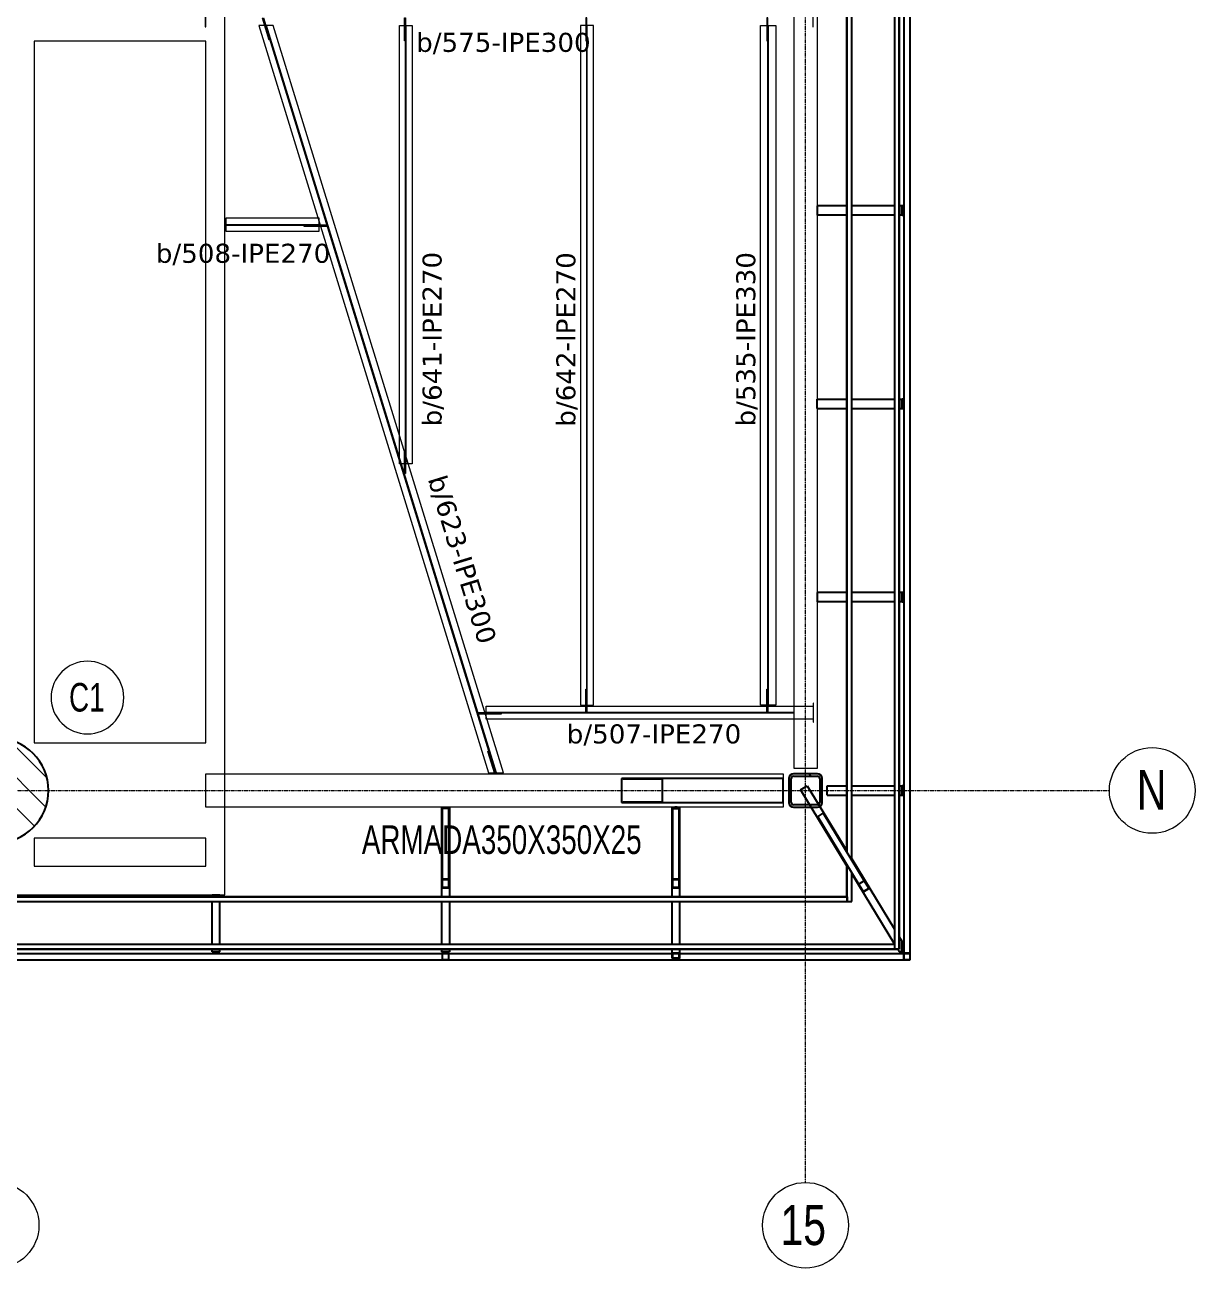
# Model space of a CAD drawing. Header units: millimetres. Extents: x 654 to 77164, y -21218 to 30031.
# Drawn here: x 64874 to 77164, y -5017 to 8042 of the extents above; entities that cross this region are included whole.
import ezdxf

# ---------------------------------------------------------------- set-up
doc = ezdxf.new("R2010")
doc.units = ezdxf.units.MM
doc.linetypes.add('Grid Line', pattern=[3.33375, 1.905, -0.47625, 0.47625, -0.47625])
for name, color, linetype, lineweight in [('0-1', 7, 'Continuous', 5), ('A_ALMA', 255, 'Continuous', 5), ('E_B_PLACA-1', 10, 'Continuous', 25), ('E_B_PLACA-2', 254, 'Continuous', 25), ('E_COLUMNAS', 1, 'Continuous', 18), ('E_COLUMNAS-1', 254, 'Continuous', 25), ('E_COLUMNAS-2', 1, 'Continuous', 9), ('E_COLUMNAS-3', 1, 'Continuous', 35), ('E_COLUMNAS-4', 1, 'Continuous', 25), ('E_EJES', 8, 'Continuous', 9), ('E_EJES-1', 8, 'Grid Line', 9), ('E_TEXTO', 3, 'Continuous', 9), ('E_VIGAS', 5, 'Continuous', 9), ('E_VIGAS-1', 5, 'Continuous', 25), ('E_VIGAS-2', 10, 'Continuous', 25), ('E_VIGAS-3', 5, 'Continuous', 25), ('P-PLATINA', 6, 'Continuous', 15), ('S-COLS-HDLN-1', 52, 'Continuous', 9), ('VIGAS_HCB', 253, 'Continuous', 15)]:
    doc.layers.add(name, color=color, linetype=linetype, lineweight=lineweight)
doc.styles.add('Arial Narrow', font='', dxfattribs={"width": 0.85, "height": 0.3})
doc.styles.add('Swis721 LtCn BT', font='swisscl.ttf', dxfattribs={"height": 0.42})
doc.styles.add('VERDANA', font='verdana.ttf')
doc.styles.get('Arial Narrow').set_extended_font_data('Arial Narrow')

# ---------------------------------------------------------------- blocks, each defined once
blk = doc.blocks.new('EST_SFM_VIGA-METALICA-SECCION-C - EST_SFM_VIGA-METALICA-UPN100-1529792-_58_00m_N_E_-NIVEL-15 DOC')
at = {"layer": 'E_VIGAS-2'}
for p, q in [((13.831, 0.032), (-13.129, 0.032)), ((14.268, 0.032), (13.965, 0.032)), ((14.269, 0.032), (14.269, -0.018)), ((-13.047, -0.018), (13.749, -0.018)), ((13.882, -0.018), (14.269, -0.018))]:
    blk.add_line(p, q, dxfattribs=at)
blk = doc.blocks.new('EST_SFM_VIGA-METALICA-SECCION-C - EST_SFM_VIGA-METALICA-UPN100-1530878-_58_00m_N_E_-NIVEL-15 DOC')
at = {"layer": 'E_VIGAS-2'}
for p, q in [((14.54, 0.018), (-14.294, 0.018)), ((14.54, 0.018), (14.54, -0.032)), ((-14.294, -0.032), (14.54, -0.032))]:
    blk.add_line(p, q, dxfattribs=at)
blk = doc.blocks.new('EST_SFM_VIGA-METALICA-SECCION-C - EST_SFM_VIGA-METALICA-UPN160-1529890-_58_00m_N_E_-NIVEL-15 DOC')
at = {"layer": 'E_VIGAS-1'}
for p, q in [((14.442, 0.018), (-14.49, 0.018)), ((14.506, 0.018), (14.5, 0.018)), ((14.506, 0.018), (14.506, 0.013)), ((-14.485, -0.047), (14.437, -0.047)), ((14.438, -0.047), (14.504, -0.047))]:
    blk.add_line(p, q, dxfattribs=at)
blk = doc.blocks.new('EST_SFM_VIGA-METALICA-SECCION-C - EST_SFM_VIGA-METALICA-UPN100-1527742-_58_00m_N_E_-NIVEL-15 DOC')
at = {"layer": 'E_VIGAS-2'}
for p, q in [((34.044, 0.018), (-34.827, 0.018)), ((34.044, 0.018), (34.044, -0.032)), ((-34.827, -0.032), (34.044, -0.032))]:
    blk.add_line(p, q, dxfattribs=at)
blk = doc.blocks.new('EST_SFM_VIGA-METALICA-SECCION-C - EST_SFM_VIGA-METALICA-UPN100-1527772-_58_00m_N_E_-NIVEL-15 DOC')
at = {"layer": 'E_VIGAS-2'}
for p, q in [((34.942, 0.032), (-34.929, 0.032)), ((34.942, 0.032), (34.942, -0.018)), ((-34.929, -0.018), (34.942, -0.018))]:
    blk.add_line(p, q, dxfattribs=at)
blk = doc.blocks.new('EST_SFM_VIGA-METALICA-SECCION-C - EST_SFM_VIGA-METALICA-UPN160-1579051-_58_00m_N_E_-NIVEL-15 DOC')
at = {"layer": 'E_VIGAS-1'}
for p, q in [((30.107, 0.047), (-30.264, 0.047)), ((30.175, 0.047), (30.109, 0.047)), ((32.521, 0.047), (30.176, 0.047)), ((34.951, 0.047), (32.603, 0.047)), ((34.955, 0.047), (34.952, 0.047)), ((34.955, 0.047), (34.955, -0.016)), ((-30.269, -0.018), (30.113, -0.018)), ((30.171, -0.018), (32.533, -0.018)), ((32.591, -0.018), (34.955, -0.018))]:
    blk.add_line(p, q, dxfattribs=at)
blk = doc.blocks.new('EST_SCM_COLUMNA-METALICA-SECCION-CUADRADA - EST_SCM_COLUMNA-TUBULAR-CUADRADA_PTEØ_70x70 e_3mm-1588092-_58_00m_N_E_-NIVEL-15 DOC')
at = {"layer": 'E_COLUMNAS-1'}
for p, q in [((-0.035, 0.029), (-0.035, -0.029)), ((-0.032, -0.029), (-0.032, 0.029)), ((0.029, 0.035), (-0.029, 0.035)), ((-0.029, 0.032), (0.029, 0.032)), ((0.032, 0.029), (0.032, -0.029)), ((0.035, -0.029), (0.035, 0.029)), ((0.029, -0.032), (-0.029, -0.032)), ((-0.029, -0.035), (0.029, -0.035))]:
    blk.add_line(p, q, dxfattribs=at)
for centre, radius, start, end in [((-0.029, 0.029), 0.006, 90, 180), ((-0.029, 0.029), 0.003, 90, 180), ((0.029, 0.029), 0.006, 360, 90), ((0.029, 0.029), 0.003, 0, 90), ((-0.029, -0.029), 0.006, 180, 270), ((-0.029, -0.029), 0.003, 180, 270), ((0.029, -0.029), 0.006, 270, 360), ((0.029, -0.029), 0.003, 270, 360), ((0.029, -0.029), 0.006, 280, 350), ((0.029, -0.029), 0.003, 300, 330)]:
    blk.add_arc(centre, radius, start, end, dxfattribs=at)
blk = doc.blocks.new('EST_SCM_COLUMNA-METALICA-SECCION-CUADRADA - EST_SCM_COLUMNA-TUBULAR-CUADRADA_PTEØ_70x70 e_3mm-V5-_58_00m_N_E_-NIVEL-15 DOC')
at = {"layer": 'E_COLUMNAS-1'}
for p, q in [((-0.035, 0.029), (-0.035, -0.029)), ((-0.032, -0.029), (-0.032, 0.029)), ((0.029, 0.035), (-0.029, 0.035)), ((-0.029, 0.032), (0.029, 0.032)), ((0.032, 0.029), (0.032, -0.029)), ((0.035, -0.029), (0.035, 0.029)), ((0.029, -0.032), (-0.029, -0.032)), ((-0.029, -0.035), (0.029, -0.035))]:
    blk.add_line(p, q, dxfattribs=at)
for centre, radius, start, end in [((-0.029, 0.029), 0.006, 90, 180), ((-0.029, 0.029), 0.003, 90, 180), ((0.029, 0.029), 0.006, 360, 90), ((0.029, 0.029), 0.003, 0, 90), ((-0.029, -0.029), 0.006, 180, 270), ((-0.029, -0.029), 0.006, 190, 270), ((-0.029, -0.029), 0.003, 180, 270), ((-0.029, -0.029), 0.003, 210, 270), ((0.029, -0.029), 0.006, 270, 360), ((0.029, -0.029), 0.003, 270, 360), ((0.029, -0.029), 0.006, 270, 350), ((0.029, -0.029), 0.003, 270, 330)]:
    blk.add_arc(centre, radius, start, end, dxfattribs=at)
blk = doc.blocks.new('EST_SCM_COLUMNA-METALICA-SECCION-CUADRADA - EST_SCM_COLUMNA-TUBULAR-CUADRADA_PTEØ_70x70 e_3mm-V10-_58_00m_N_E_-NIVEL-15 DOC')
at = {"layer": 'E_COLUMNAS-2'}
h = blk.add_hatch(dxfattribs=at)
h.set_pattern_fill('FP_5', color=256, style=0, pattern_type=2)
h.set_pattern_definition([(315, (-7.522, 138.917), (0.15909903, 0.15909903), [])])
h.paths.add_polyline_path([(-0.029, 0.035), (-0.033, 0.033), (-0.035, 0.029), (-0.031, 0.031)])
h.paths.add_polyline_path([(0.029, 0.035), (0.031, 0.031), (0.035, 0.029), (0.033, 0.033)])
h.paths.add_polyline_path([(0.021, 0.035), (-0.029, 0.035), (-0.029, 0.032), (0.029, 0.032), (0.029, 0.035)])
h.paths.add_polyline_path([(0.035, -0.029), (0.031, -0.031), (0.029, -0.035), (0.033, -0.033)])
h.paths.add_polyline_path([(0.035, 0.029), (0.032, 0.029), (0.032, -0.029), (0.035, -0.029)])
h.paths.add_polyline_path([(-0.035, -0.029), (-0.033, -0.033), (-0.029, -0.035), (-0.031, -0.031)])
h.paths.add_polyline_path([(-0.035, 0.029), (-0.035, -0.029), (-0.032, -0.029), (-0.032, 0.029)])
h.paths.add_polyline_path([(0.021, -0.032), (-0.029, -0.032), (-0.029, -0.035), (0.029, -0.035), (0.029, -0.032)])
at = {"layer": 'E_COLUMNAS-1'}
for p, q in [((-0.035, 0.029), (-0.035, -0.029)), ((-0.032, -0.029), (-0.032, 0.029)), ((0.029, 0.035), (-0.029, 0.035)), ((-0.029, 0.032), (0.029, 0.032)), ((0.032, 0.029), (0.032, -0.029)), ((0.035, -0.029), (0.035, 0.029)), ((0.029, -0.032), (-0.029, -0.032)), ((-0.029, -0.035), (0.029, -0.035))]:
    blk.add_line(p, q, dxfattribs=at)
for centre, radius, start, end in [((-0.029, 0.029), 0.006, 90, 180), ((-0.029, 0.029), 0.003, 90, 180), ((0.029, 0.029), 0.006, 360, 90), ((0.029, 0.029), 0.003, 0, 90), ((-0.029, -0.029), 0.006, 180, 270), ((-0.029, -0.029), 0.003, 180, 270), ((0.029, -0.029), 0.006, 270, 360), ((0.029, -0.029), 0.003, 270, 360)]:
    blk.add_arc(centre, radius, start, end, dxfattribs=at)
blk = doc.blocks.new('DCTIB_CNI_EST_MOD-1A-FAC_0001_rvt-1-_58_00m_N_E_-NIVEL-15 DOC')
at = {"layer": 'E_B_PLACA-1'}
for p, q in [((-5.177, 167.83), (-5.177, 138.995)), ((-5.727, 140.014), (-5.727, 166.81)), ((-5.727, 139.545), (-5.727, 139.881)), ((-74.597, 139.545), (-5.727, 139.545)), ((-5.177, 138.995), (-75.147, 138.995))]:
    blk.add_line(p, q, dxfattribs=at)
at = {"layer": 'E_B_PLACA-2'}
for p, q in [((-5.177, 138.995), (-5.177, 167.83)), ((-5.727, 166.81), (-5.727, 140.014)), ((-5.727, 139.881), (-5.727, 139.545)), ((-5.727, 139.545), (-74.597, 139.545)), ((-75.147, 138.995), (-5.177, 138.995))]:
    blk.add_line(p, q, dxfattribs=at)
at = {"layer": 'E_COLUMNAS-1'}
for centre, radius, start, end in [((-9.971, 138.946), 0.006, 90, 170), ((-9.971, 138.946), 0.006, 90, 170), ((-9.971, 138.946), 0.003, 90, 150), ((-9.971, 138.946), 0.003, 90, 150), ((-9.913, 138.946), 0.006, 10, 90), ((-9.913, 138.946), 0.006, 10, 90), ((-9.913, 138.946), 0.003, 30, 90), ((-9.913, 138.946), 0.003, 30, 90), ((-5.128, 138.946), 0.006, 100, 170), ((-5.128, 138.946), 0.006, 100, 170), ((-5.128, 138.946), 0.003, 120, 150), ((-5.128, 138.946), 0.003, 120, 150)]:
    blk.add_arc(centre, radius, start, end, dxfattribs=at)
at = {"layer": 'E_VIGAS-1'}
for p, q in [((-6.037, 146.704), (-6.037, 146.804)), ((-5.727, 146.804), (-6.037, 146.804)), ((-5.227, 146.804), (-5.677, 146.804)), ((-5.149, 146.804), (-5.177, 146.804)), ((-5.149, 146.804), (-5.149, 146.704)), ((-5.149, 146.704), (-5.149, 146.804)), ((-5.149, 146.804), (-5.148, 146.804)), ((-5.148, 146.804), (-5.148, 146.767)), ((-5.129, 146.804), (-5.148, 146.804)), ((-5.727, 146.704), (-6.037, 146.704)), ((-5.227, 146.704), (-5.677, 146.704)), ((-5.149, 146.704), (-5.177, 146.704)), ((-5.148, 146.704), (-5.149, 146.704)), ((-5.148, 146.757), (-5.143, 146.757)), ((-5.143, 146.757), (-5.148, 146.757)), ((-5.148, 146.757), (-5.143, 146.757)), ((-5.143, 146.752), (-5.148, 146.752)), ((-5.143, 146.752), (-5.148, 146.752)), ((-5.148, 146.752), (-5.143, 146.752)), ((-5.148, 146.742), (-5.148, 146.704)), ((-5.148, 146.704), (-5.129, 146.704)), ((-5.143, 146.757), (-5.129, 146.757)), ((-5.129, 146.752), (-5.143, 146.752)), ((-6.038, 144.674), (-6.038, 144.774)), ((-6.038, 144.774), (-5.727, 144.774)), ((-5.677, 144.774), (-5.227, 144.774)), ((-5.177, 144.774), (-5.149, 144.774)), ((-5.149, 144.774), (-5.149, 144.674)), ((-5.149, 144.774), (-5.148, 144.774)), ((-5.149, 144.674), (-5.149, 144.774)), ((-5.129, 144.774), (-5.148, 144.774)), ((-5.148, 144.774), (-5.148, 144.736)), ((-5.148, 144.726), (-5.143, 144.726)), ((-5.143, 144.726), (-5.148, 144.726)), ((-5.148, 144.726), (-5.143, 144.726)), ((-5.143, 144.721), (-5.148, 144.721)), ((-5.143, 144.721), (-5.148, 144.721)), ((-5.148, 144.721), (-5.143, 144.721)), ((-5.148, 144.711), (-5.148, 144.674)), ((-5.143, 144.726), (-5.129, 144.726)), ((-5.129, 144.721), (-5.143, 144.721)), ((-6.038, 144.674), (-5.727, 144.674)), ((-5.677, 144.674), (-5.227, 144.674)), ((-5.177, 144.674), (-5.149, 144.674)), ((-5.148, 144.674), (-5.149, 144.674)), ((-5.148, 144.674), (-5.129, 144.674)), ((-6.037, 142.643), (-6.037, 142.743)), ((-5.727, 142.743), (-6.037, 142.743)), ((-5.227, 142.743), (-5.677, 142.743)), ((-5.149, 142.743), (-5.177, 142.743)), ((-5.149, 142.743), (-5.149, 142.643)), ((-5.149, 142.643), (-5.149, 142.743)), ((-5.149, 142.743), (-5.148, 142.743)), ((-5.148, 142.743), (-5.148, 142.706)), ((-5.129, 142.743), (-5.148, 142.743)), ((-5.727, 142.643), (-6.037, 142.643)), ((-5.227, 142.643), (-5.677, 142.643)), ((-5.149, 142.643), (-5.177, 142.643)), ((-5.148, 142.643), (-5.149, 142.643)), ((-5.148, 142.696), (-5.143, 142.696)), ((-5.143, 142.696), (-5.148, 142.696)), ((-5.148, 142.696), (-5.143, 142.696)), ((-5.143, 142.69), (-5.148, 142.69)), ((-5.143, 142.69), (-5.148, 142.69)), ((-5.148, 142.69), (-5.143, 142.69)), ((-5.148, 142.68), (-5.148, 142.643)), ((-5.148, 142.643), (-5.129, 142.643)), ((-5.143, 142.696), (-5.129, 142.696)), ((-5.129, 142.69), (-5.143, 142.69)), ((-6.215, 140.67), (-6.145, 140.712)), ((-6.215, 140.67), (-5.727, 139.869)), ((-6.145, 140.712), (-5.727, 140.027)), ((-5.934, 140.612), (-5.934, 140.712)), ((-5.934, 140.712), (-5.727, 140.712)), ((-5.677, 140.712), (-5.227, 140.712)), ((-5.177, 140.712), (-5.149, 140.712)), ((-5.149, 140.712), (-5.149, 140.612)), ((-5.149, 140.712), (-5.148, 140.712)), ((-5.149, 140.612), (-5.149, 140.712)), ((-5.129, 140.712), (-5.148, 140.712)), ((-5.148, 140.712), (-5.148, 140.675)), ((-5.148, 140.665), (-5.143, 140.665)), ((-5.143, 140.665), (-5.148, 140.665)), ((-5.148, 140.665), (-5.143, 140.665)), ((-5.143, 140.66), (-5.148, 140.66)), ((-5.143, 140.66), (-5.148, 140.66)), ((-5.148, 140.66), (-5.143, 140.66)), ((-5.148, 140.65), (-5.148, 140.612)), ((-5.143, 140.665), (-5.129, 140.665)), ((-5.129, 140.66), (-5.143, 140.66)), ((-5.934, 140.612), (-5.727, 140.612)), ((-5.677, 140.612), (-5.227, 140.612)), ((-5.177, 140.612), (-5.149, 140.612)), ((-5.148, 140.612), (-5.149, 140.612)), ((-5.148, 140.612), (-5.129, 140.612)), ((-9.983, 140.487), (-9.901, 140.487)), ((-9.983, 140.487), (-9.983, 139.545)), ((-9.977, 140.468), (-9.977, 139.727)), ((-9.91, 140.472), (-9.974, 140.472)), ((-9.907, 139.727), (-9.907, 140.468)), ((-9.901, 140.487), (-9.901, 139.545)), ((-7.563, 140.488), (-7.535, 140.488)), ((-7.563, 140.487), (-7.481, 140.487)), ((-7.563, 139.545), (-7.563, 140.487)), ((-7.557, 140.464), (-7.557, 139.727)), ((-7.49, 140.468), (-7.554, 140.468)), ((-7.525, 140.488), (-7.525, 140.487)), ((-7.519, 140.488), (-7.525, 140.488)), ((-7.52, 140.487), (-7.52, 140.488)), ((-7.509, 140.488), (-7.481, 140.488)), ((-7.487, 139.727), (-7.487, 140.464)), ((-7.481, 139.545), (-7.481, 140.487)), ((-6.034, 140.384), (-5.602, 139.675)), ((-5.979, 140.423), (-6.033, 140.389)), ((-5.542, 139.711), (-5.974, 140.421)), ((-5.677, 139.944), (-5.227, 139.206)), ((-9.976, 139.731), (-9.976, 139.727)), ((-9.91, 139.731), (-9.974, 139.731)), ((-9.974, 139.729), (-9.91, 139.729)), ((-9.909, 139.727), (-9.909, 139.731)), ((-7.556, 139.731), (-7.556, 139.727)), ((-7.49, 139.731), (-7.554, 139.731)), ((-7.554, 139.729), (-7.49, 139.729)), ((-7.489, 139.727), (-7.489, 139.731)), ((-5.677, 139.787), (-5.227, 139.048)), ((-9.977, 139.727), (-9.977, 139.645)), ((-9.976, 139.645), (-9.976, 139.727)), ((-9.976, 139.652), (-9.976, 139.645)), ((-9.91, 139.643), (-9.974, 139.643)), ((-9.974, 139.641), (-9.91, 139.641)), ((-9.909, 139.727), (-9.909, 139.645)), ((-9.909, 139.645), (-9.909, 139.652)), ((-9.907, 139.645), (-9.907, 139.727)), ((-7.557, 139.727), (-7.557, 139.645)), ((-7.556, 139.645), (-7.556, 139.727)), ((-7.556, 139.652), (-7.556, 139.645)), ((-7.49, 139.643), (-7.554, 139.643)), ((-7.554, 139.641), (-7.49, 139.641)), ((-7.489, 139.727), (-7.489, 139.645)), ((-7.489, 139.645), (-7.489, 139.652)), ((-7.487, 139.645), (-7.487, 139.727)), ((-5.602, 139.679), (-5.6, 139.676)), ((-5.602, 139.675), (-5.556, 139.601)), ((-5.547, 139.713), (-5.601, 139.68)), ((-5.6, 139.678), (-5.545, 139.712)), ((-5.555, 139.602), (-5.6, 139.676)), ((-5.56, 139.609), (-5.555, 139.602)), ((-5.498, 139.634), (-5.553, 139.601)), ((-5.552, 139.599), (-5.497, 139.632)), ((-5.543, 139.711), (-5.545, 139.714)), ((-5.543, 139.711), (-5.498, 139.637)), ((-5.497, 139.637), (-5.542, 139.711)), ((-5.498, 139.637), (-5.502, 139.644)), ((-12.393, 139.567), (-12.311, 139.567)), ((-12.393, 139.545), (-12.393, 139.567)), ((-12.393, 139.045), (-12.393, 139.495)), ((-12.311, 139.545), (-12.311, 139.567)), ((-12.311, 139.045), (-12.311, 139.495)), ((-9.983, 139.495), (-9.983, 139.045)), ((-9.901, 139.495), (-9.901, 139.045)), ((-7.563, 139.045), (-7.563, 139.495)), ((-7.481, 139.045), (-7.481, 139.495)), ((-5.177, 139.124), (-5.149, 139.078)), ((-5.149, 138.967), (-5.149, 139.078)), ((-5.148, 139.076), (-5.148, 139.023)), ((-12.393, 138.967), (-12.393, 138.995)), ((-12.311, 138.967), (-12.393, 138.967)), ((-12.393, 138.966), (-12.393, 138.967)), ((-12.393, 138.967), (-12.311, 138.967)), ((-12.365, 138.966), (-12.393, 138.966)), ((-12.355, 138.961), (-12.355, 138.966)), ((-12.355, 138.947), (-12.355, 138.961)), ((-12.35, 138.966), (-12.35, 138.961)), ((-12.35, 138.961), (-12.35, 138.947)), ((-12.311, 138.966), (-12.339, 138.966)), ((-12.311, 138.967), (-12.311, 138.995)), ((-12.311, 138.967), (-12.311, 138.966)), ((-9.983, 138.995), (-9.983, 138.967)), ((-9.901, 138.967), (-9.983, 138.967)), ((-9.983, 138.967), (-9.901, 138.967)), ((-9.983, 138.966), (-9.983, 138.967)), ((-9.955, 138.966), (-9.983, 138.966)), ((-9.945, 138.961), (-9.945, 138.966)), ((-9.945, 138.952), (-9.945, 138.961)), ((-9.945, 138.947), (-9.945, 138.949)), ((-9.94, 138.966), (-9.94, 138.961)), ((-9.94, 138.961), (-9.94, 138.952)), ((-9.94, 138.949), (-9.94, 138.947)), ((-9.901, 138.966), (-9.929, 138.966)), ((-9.901, 138.995), (-9.901, 138.967)), ((-9.901, 138.967), (-9.901, 138.966)), ((-7.563, 138.9), (-7.563, 138.995)), ((-7.481, 138.9), (-7.481, 138.995)), ((-5.194, 138.995), (-5.177, 138.967)), ((-5.149, 138.967), (-5.177, 138.967)), ((-5.177, 138.967), (-5.149, 138.967)), ((-5.148, 138.966), (-5.177, 138.966)), ((-5.17, 138.966), (-5.158, 138.947)), ((-5.153, 138.95), (-5.153, 138.952)), ((-5.152, 138.955), (-5.151, 138.957)), ((-5.15, 138.959), (-5.149, 138.961)), ((-5.129, 139.033), (-5.148, 139.065)), ((-5.148, 138.972), (-5.148, 138.966)), ((-5.148, 138.966), (-5.148, 138.972)), ((-5.146, 138.999), (-5.143, 138.994)), ((-5.143, 138.984), (-5.146, 138.99)), ((-7.557, 138.9), (-7.563, 138.9)), ((-7.49, 138.9), (-7.554, 138.9)), ((-7.481, 138.9), (-7.487, 138.9))]:
    blk.add_line(p, q, dxfattribs=at)
at = {"layer": 'E_VIGAS-1', "flags": 128}
for points in [[(-9.974, 140.472), (-9.975, 140.471), (-9.975, 140.471), (-9.976, 140.471), (-9.976, 140.47), (-9.977, 140.469), (-9.977, 140.469), (-9.977, 140.468)], [(-9.907, 140.468), (-9.907, 140.469), (-9.907, 140.469), (-9.908, 140.47), (-9.908, 140.471), (-9.909, 140.471), (-9.909, 140.471), (-9.91, 140.472)], [(-7.554, 140.468), (-7.555, 140.467), (-7.555, 140.467), (-7.556, 140.467), (-7.556, 140.466), (-7.557, 140.465), (-7.557, 140.465), (-7.557, 140.464)], [(-7.487, 140.464), (-7.487, 140.465), (-7.487, 140.465), (-7.488, 140.466), (-7.488, 140.467), (-7.489, 140.467), (-7.489, 140.467), (-7.49, 140.468)], [(-6.034, 140.384), (-6.034, 140.385), (-6.034, 140.386), (-6.034, 140.387), (-6.034, 140.388), (-6.034, 140.388), (-6.034, 140.389), (-6.033, 140.389)], [(-5.979, 140.423), (-5.978, 140.423), (-5.977, 140.423), (-5.977, 140.423), (-5.976, 140.423), (-5.975, 140.422), (-5.974, 140.422), (-5.974, 140.421)], [(-9.974, 139.731), (-9.975, 139.731), (-9.975, 139.731), (-9.976, 139.73), (-9.976, 139.73), (-9.977, 139.729), (-9.977, 139.728), (-9.977, 139.727)], [(-9.976, 139.727), (-9.976, 139.728), (-9.975, 139.728), (-9.975, 139.728), (-9.975, 139.729), (-9.975, 139.729), (-9.974, 139.729), (-9.974, 139.729)], [(-9.907, 139.727), (-9.907, 139.728), (-9.907, 139.729), (-9.908, 139.73), (-9.908, 139.73), (-9.909, 139.731), (-9.909, 139.731), (-9.91, 139.731)], [(-9.91, 139.729), (-9.91, 139.729), (-9.909, 139.729), (-9.909, 139.729), (-9.909, 139.728), (-9.909, 139.728), (-9.909, 139.728), (-9.909, 139.727)], [(-7.554, 139.731), (-7.555, 139.731), (-7.555, 139.731), (-7.556, 139.73), (-7.556, 139.73), (-7.557, 139.729), (-7.557, 139.728), (-7.557, 139.727)], [(-7.556, 139.727), (-7.556, 139.728), (-7.555, 139.728), (-7.555, 139.728), (-7.555, 139.729), (-7.555, 139.729), (-7.554, 139.729), (-7.554, 139.729)], [(-7.487, 139.727), (-7.487, 139.728), (-7.487, 139.729), (-7.488, 139.73), (-7.488, 139.73), (-7.489, 139.731), (-7.489, 139.731), (-7.49, 139.731)], [(-7.49, 139.729), (-7.49, 139.729), (-7.489, 139.729), (-7.489, 139.729), (-7.489, 139.728), (-7.489, 139.728), (-7.489, 139.728), (-7.489, 139.727)], [(-9.977, 139.645), (-9.977, 139.644), (-9.977, 139.643), (-9.976, 139.642), (-9.976, 139.641), (-9.975, 139.641), (-9.975, 139.641), (-9.974, 139.641)], [(-9.974, 139.643), (-9.974, 139.643), (-9.975, 139.643), (-9.975, 139.643), (-9.975, 139.643), (-9.975, 139.644), (-9.976, 139.644), (-9.976, 139.645)], [(-9.91, 139.641), (-9.909, 139.641), (-9.909, 139.641), (-9.908, 139.641), (-9.908, 139.642), (-9.907, 139.643), (-9.907, 139.644), (-9.907, 139.645)], [(-9.909, 139.645), (-9.909, 139.644), (-9.909, 139.644), (-9.909, 139.643), (-9.909, 139.643), (-9.909, 139.643), (-9.91, 139.643), (-9.91, 139.643)], [(-7.557, 139.645), (-7.557, 139.644), (-7.557, 139.643), (-7.556, 139.642), (-7.556, 139.641), (-7.555, 139.641), (-7.555, 139.641), (-7.554, 139.641)], [(-7.554, 139.643), (-7.554, 139.643), (-7.555, 139.643), (-7.555, 139.643), (-7.555, 139.643), (-7.555, 139.644), (-7.556, 139.644), (-7.556, 139.645)], [(-7.49, 139.641), (-7.489, 139.641), (-7.489, 139.641), (-7.488, 139.641), (-7.488, 139.642), (-7.487, 139.643), (-7.487, 139.644), (-7.487, 139.645)], [(-7.489, 139.645), (-7.489, 139.644), (-7.489, 139.644), (-7.489, 139.643), (-7.489, 139.643), (-7.489, 139.643), (-7.49, 139.643), (-7.49, 139.643)], [(-5.601, 139.68), (-5.602, 139.68), (-5.602, 139.679), (-5.602, 139.678), (-5.602, 139.678), (-5.602, 139.677), (-5.602, 139.676), (-5.602, 139.675)], [(-5.6, 139.676), (-5.601, 139.676), (-5.601, 139.677), (-5.601, 139.677), (-5.601, 139.678), (-5.601, 139.678), (-5.6, 139.678), (-5.6, 139.678)], [(-5.556, 139.601), (-5.556, 139.6), (-5.555, 139.6), (-5.555, 139.599), (-5.554, 139.599), (-5.553, 139.599), (-5.552, 139.599), (-5.552, 139.599)], [(-5.553, 139.601), (-5.553, 139.601), (-5.553, 139.601), (-5.554, 139.601), (-5.554, 139.601), (-5.554, 139.601), (-5.555, 139.601), (-5.555, 139.601), (-5.555, 139.602)], [(-5.542, 139.711), (-5.542, 139.712), (-5.543, 139.713), (-5.544, 139.713), (-5.544, 139.714), (-5.545, 139.714), (-5.546, 139.714), (-5.547, 139.713)], [(-5.545, 139.712), (-5.545, 139.712), (-5.545, 139.712), (-5.544, 139.712), (-5.544, 139.712), (-5.544, 139.711), (-5.543, 139.711), (-5.543, 139.711)], [(-5.498, 139.637), (-5.498, 139.636), (-5.498, 139.636), (-5.498, 139.635), (-5.498, 139.635), (-5.498, 139.635), (-5.498, 139.634), (-5.498, 139.634)], [(-5.497, 139.632), (-5.497, 139.633), (-5.496, 139.633), (-5.496, 139.634), (-5.496, 139.635), (-5.496, 139.636), (-5.496, 139.636), (-5.497, 139.637)], [(-5.149, 139.078), (-5.149, 139.077), (-5.148, 139.076)], [(-5.177, 138.966), (-5.177, 138.967), (-5.177, 138.967)], [(-5.154, 138.947), (-5.153, 138.951), (-5.152, 138.956), (-5.149, 138.96), (-5.146, 138.964), (-5.142, 138.968), (-5.138, 138.97), (-5.136, 138.97)], [(-5.143, 138.994), (-5.138, 138.987), (-5.133, 138.978), (-5.129, 138.971)], [(-5.129, 138.961), (-5.133, 138.968), (-5.138, 138.977), (-5.143, 138.984)]]:
    blk.add_lwpolyline(points, dxfattribs=at)
at = {"layer": 'E_VIGAS-1'}
for centre, start_param, end_param in [((-7.535, 140.488), 0, 1.570796), ((-7.535, 140.487), 4.974188, 5.497787), ((-7.535, 140.487), 5.759587, 6.283185), ((-7.509, 140.488), 1.570796, 3.141593), ((-7.509, 140.487), 3.141593, 3.665191), ((-7.509, 140.487), 3.926991, 4.45059)]:
    blk.add_ellipse(centre, major_axis=(0.0107, 0), ratio=0.003149, start_param=start_param, end_param=end_param, dxfattribs=at)
for points, knots in [([(-5.148, 146.767), (-5.148, 146.766), (-5.148, 146.765), (-5.147, 146.762), (-5.147, 146.76), (-5.146, 146.759), (-5.145, 146.757), (-5.143, 146.757), (-5.143, 146.757)], [0, 0, 0, 0, 0.142857, 0.285714, 0.428571, 0.571429, 0.785714, 1, 1, 1, 1]), ([(-5.143, 146.752), (-5.143, 146.752), (-5.144, 146.751), (-5.145, 146.751), (-5.146, 146.75), (-5.147, 146.748), (-5.147, 146.747), (-5.147, 146.746), (-5.148, 146.744), (-5.148, 146.743), (-5.148, 146.742)], [0, 0, 0, 0, 0.142857, 0.285714, 0.428571, 0.571429, 0.678571, 0.732143, 0.785714, 1, 1, 1, 1]), ([(-5.148, 144.736), (-5.148, 144.735), (-5.148, 144.734), (-5.147, 144.732), (-5.147, 144.73), (-5.146, 144.728), (-5.145, 144.727), (-5.143, 144.726), (-5.143, 144.726)], [0, 0, 0, 0, 0.142857, 0.285714, 0.428571, 0.571429, 0.785714, 1, 1, 1, 1]), ([(-5.143, 144.721), (-5.143, 144.721), (-5.144, 144.721), (-5.145, 144.72), (-5.146, 144.719), (-5.147, 144.718), (-5.147, 144.716), (-5.147, 144.715), (-5.148, 144.714), (-5.148, 144.712), (-5.148, 144.711)], [0, 0, 0, 0, 0.142857, 0.285714, 0.428571, 0.571429, 0.678571, 0.732143, 0.785714, 1, 1, 1, 1]), ([(-5.148, 142.706), (-5.148, 142.705), (-5.148, 142.703), (-5.147, 142.701), (-5.147, 142.699), (-5.146, 142.697), (-5.145, 142.696), (-5.143, 142.696), (-5.143, 142.696)], [0, 0, 0, 0, 0.142857, 0.285714, 0.428571, 0.571429, 0.785714, 1, 1, 1, 1]), ([(-5.143, 142.69), (-5.143, 142.69), (-5.144, 142.69), (-5.145, 142.69), (-5.146, 142.688), (-5.147, 142.687), (-5.147, 142.686), (-5.147, 142.685), (-5.148, 142.683), (-5.148, 142.682), (-5.148, 142.68)], [0, 0, 0, 0, 0.142857, 0.285714, 0.428571, 0.571429, 0.678571, 0.732143, 0.785714, 1, 1, 1, 1]), ([(-5.148, 140.675), (-5.148, 140.674), (-5.148, 140.673), (-5.147, 140.67), (-5.147, 140.669), (-5.146, 140.667), (-5.145, 140.665), (-5.143, 140.665), (-5.143, 140.665)], [0, 0, 0, 0, 0.142857, 0.285714, 0.428571, 0.571429, 0.785714, 1, 1, 1, 1]), ([(-5.143, 140.66), (-5.143, 140.66), (-5.144, 140.66), (-5.145, 140.659), (-5.146, 140.658), (-5.147, 140.656), (-5.147, 140.655), (-5.147, 140.654), (-5.148, 140.652), (-5.148, 140.651), (-5.148, 140.65)], [0, 0, 0, 0, 0.142857, 0.285714, 0.428571, 0.571429, 0.678571, 0.732143, 0.785714, 1, 1, 1, 1]), ([(-12.365, 138.966), (-12.364, 138.966), (-12.363, 138.966), (-12.36, 138.966), (-12.358, 138.965), (-12.356, 138.964), (-12.355, 138.963), (-12.355, 138.962), (-12.355, 138.961)], [0, 0, 0, 0, 0.142857, 0.285714, 0.428571, 0.571429, 0.785714, 1, 1, 1, 1]), ([(-12.355, 138.961), (-12.355, 138.962), (-12.355, 138.963), (-12.357, 138.965), (-12.358, 138.965), (-12.36, 138.966), (-12.361, 138.966), (-12.362, 138.966), (-12.364, 138.966), (-12.365, 138.966)], [0, 0, 0, 0, 0.285714, 0.428571, 0.571429, 0.678571, 0.732143, 0.785714, 1, 1, 1, 1]), ([(-12.339, 138.966), (-12.34, 138.966), (-12.341, 138.966), (-12.344, 138.966), (-12.346, 138.965), (-12.348, 138.964), (-12.349, 138.963), (-12.35, 138.962), (-12.35, 138.961)], [0, 0, 0, 0, 0.142857, 0.285714, 0.428571, 0.571429, 0.785714, 1, 1, 1, 1]), ([(-12.35, 138.961), (-12.35, 138.962), (-12.349, 138.963), (-12.348, 138.965), (-12.346, 138.965), (-12.345, 138.966), (-12.344, 138.966), (-12.342, 138.966), (-12.34, 138.966), (-12.339, 138.966)], [0, 0, 0, 0, 0.285714, 0.428571, 0.571429, 0.678571, 0.732143, 0.785714, 1, 1, 1, 1]), ([(-9.945, 138.961), (-9.945, 138.962), (-9.945, 138.963), (-9.947, 138.965), (-9.948, 138.965), (-9.95, 138.966), (-9.951, 138.966), (-9.952, 138.966), (-9.954, 138.966), (-9.955, 138.966)], [0, 0, 0, 0, 0.285714, 0.428571, 0.571429, 0.678571, 0.732143, 0.785714, 1, 1, 1, 1]), ([(-9.955, 138.966), (-9.954, 138.966), (-9.953, 138.966), (-9.95, 138.966), (-9.948, 138.965), (-9.946, 138.964), (-9.945, 138.963), (-9.945, 138.962), (-9.945, 138.961)], [0, 0, 0, 0, 0.142857, 0.285714, 0.428571, 0.571429, 0.785714, 1, 1, 1, 1]), ([(-9.94, 138.961), (-9.94, 138.962), (-9.939, 138.963), (-9.938, 138.965), (-9.936, 138.965), (-9.935, 138.966), (-9.934, 138.966), (-9.932, 138.966), (-9.93, 138.966), (-9.929, 138.966)], [0, 0, 0, 0, 0.285714, 0.428571, 0.571429, 0.678571, 0.732143, 0.785714, 1, 1, 1, 1]), ([(-9.929, 138.966), (-9.93, 138.966), (-9.931, 138.966), (-9.934, 138.966), (-9.936, 138.965), (-9.938, 138.964), (-9.939, 138.963), (-9.94, 138.962), (-9.94, 138.961)], [0, 0, 0, 0, 0.142857, 0.285714, 0.428571, 0.571429, 0.785714, 1, 1, 1, 1]), ([(-5.148, 139.023), (-5.148, 139.021), (-5.148, 139.018), (-5.148, 139.014), (-5.147, 139.009), (-5.147, 139.004), (-5.145, 138.998), (-5.143, 138.995), (-5.143, 138.994)], [0, 0, 0, 0, 0.142857, 0.285714, 0.428571, 0.571429, 0.857143, 1, 1, 1, 1]), ([(-5.143, 138.984), (-5.143, 138.985), (-5.144, 138.986), (-5.144, 138.986), (-5.145, 138.987), (-5.145, 138.987), (-5.145, 138.987), (-5.146, 138.987), (-5.146, 138.987), (-5.146, 138.987), (-5.146, 138.986), (-5.147, 138.986), (-5.147, 138.985), (-5.147, 138.985), (-5.147, 138.985), (-5.147, 138.985), (-5.147, 138.985), (-5.147, 138.984), (-5.147, 138.984), (-5.147, 138.983), (-5.147, 138.982), (-5.147, 138.982), (-5.147, 138.982), (-5.147, 138.982), (-5.148, 138.982), (-5.148, 138.981), (-5.148, 138.98), (-5.148, 138.98), (-5.148, 138.979), (-5.148, 138.978), (-5.148, 138.977), (-5.148, 138.975), (-5.148, 138.973), (-5.148, 138.972)], [0, 0, 0, 0, 0.071429, 0.142857, 0.160714, 0.178571, 0.214286, 0.25, 0.285714, 0.321429, 0.357143, 0.392857, 0.410714, 0.419643, 0.428571, 0.4375, 0.446429, 0.464286, 0.5, 0.535714, 0.553571, 0.5625, 0.571429, 0.580357, 0.589286, 0.607143, 0.642857, 0.678571, 0.714286, 0.75, 0.785714, 0.857143, 1, 1, 1, 1]), ([(-5.148, 138.972), (-5.148, 138.973), (-5.148, 138.975), (-5.148, 138.977), (-5.148, 138.978), (-5.148, 138.979), (-5.148, 138.98), (-5.148, 138.98), (-5.148, 138.981), (-5.148, 138.982), (-5.147, 138.982), (-5.147, 138.982), (-5.147, 138.982)], [0, 0, 0, 0, 0.1428571, 0.2142857, 0.25, 0.2857143, 0.3214286, 0.3571429, 0.3928571, 0.4107143, 0.4196429, 0.4285714, 0.4285714, 0.4285714, 0.4285714]), ([(-5.146, 138.987), (-5.146, 138.987), (-5.146, 138.987), (-5.145, 138.987), (-5.145, 138.987), (-5.145, 138.987), (-5.144, 138.986), (-5.144, 138.986), (-5.143, 138.985), (-5.143, 138.984)], [0.7142857, 0.7142857, 0.7142857, 0.7142857, 0.75, 0.7857143, 0.8214286, 0.8392857, 0.8571429, 0.9285714, 1, 1, 1, 1])]:
    blk.add_open_spline(points, degree=3, knots=knots, dxfattribs=at)
for points in [[(-5.149, 138.967), (-5.149, 138.967), (-5.149, 138.967), (-5.148, 138.966), (-5.148, 138.966)], [(-5.147, 139.009), (-5.147, 139.012), (-5.148, 139.016), (-5.148, 139.021), (-5.148, 139.023)], [(-5.143, 138.994), (-5.144, 138.996), (-5.145, 138.999), (-5.146, 139.001)]]:
    blk.add_open_spline(points, degree=3, dxfattribs=at)
at = {"layer": 'E_COLUMNAS-1', "rotation": 180}
for name, p in [('EST_SCM_COLUMNA-METALICA-SECCION-CUADRADA - EST_SCM_COLUMNA-TUBULAR-CUADRADA_PTEØ_70x70 e_3mm-V5-_58_00m_N_E_-NIVEL-15 DOC', (-9.942, 138.917)), ('EST_SCM_COLUMNA-METALICA-SECCION-CUADRADA - EST_SCM_COLUMNA-TUBULAR-CUADRADA_PTEØ_70x70 e_3mm-V10-_58_00m_N_E_-NIVEL-15 DOC', (-7.522, 138.917)), ('EST_SCM_COLUMNA-METALICA-SECCION-CUADRADA - EST_SCM_COLUMNA-TUBULAR-CUADRADA_PTEØ_70x70 e_3mm-1588092-_58_00m_N_E_-NIVEL-15 DOC', (-5.099, 138.917))]:
    blk.add_blockref(name, p, dxfattribs=at)
at = {"layer": 'E_VIGAS-1'}
for name, p, rotation in [('EST_SFM_VIGA-METALICA-SECCION-C - EST_SFM_VIGA-METALICA-UPN100-1530878-_58_00m_N_E_-NIVEL-15 DOC', (-5.195, 153.535), 270), ('EST_SFM_VIGA-METALICA-SECCION-C - EST_SFM_VIGA-METALICA-UPN160-1529890-_58_00m_N_E_-NIVEL-15 DOC', (-5.082, 153.388), 269.9999999999999), ('EST_SFM_VIGA-METALICA-SECCION-C - EST_SFM_VIGA-METALICA-UPN100-1529792-_58_00m_N_E_-NIVEL-15 DOC', (-5.709, 153.763), 270.0000000000001)]:
    blk.add_blockref(name, p, dxfattribs=dict(at, rotation=rotation))
for name, p in [('EST_SFM_VIGA-METALICA-SECCION-C - EST_SFM_VIGA-METALICA-UPN100-1527742-_58_00m_N_E_-NIVEL-15 DOC', (-39.77, 139.527)), ('EST_SFM_VIGA-METALICA-SECCION-C - EST_SFM_VIGA-METALICA-UPN160-1579051-_58_00m_N_E_-NIVEL-15 DOC', (-40.084, 138.9)), ('EST_SFM_VIGA-METALICA-SECCION-C - EST_SFM_VIGA-METALICA-UPN100-1527772-_58_00m_N_E_-NIVEL-15 DOC', (-40.169, 139.013))]:
    blk.add_blockref(name, p, dxfattribs=at)
blk = doc.blocks.new('EST_SCM_COLUMNA-METALICA-SECCION-CUADRADA - EST_SCM_COLUMNA-TUBULAR-CUADRADA_ARMADA_350X350X25-2301505-_58_00m_N_E_-NIVEL-15 DOC')
at = {"layer": 'S-COLS-HDLN-1'}
h = blk.add_hatch(dxfattribs=at)
h.set_pattern_fill('FP_7', color=256, style=0, pattern_type=2)
h.set_pattern_definition([(135, (6.162, -140.662), (-0.15909903, -0.15909903), [])])
h.paths.add_polyline_path([(-0.125, -0.175), (0.125, -0.175), (0.144, -0.171), (0.16, -0.16), (0.171, -0.144), (0.175, -0.125), (0.175, 0.125), (0.171, 0.144), (0.16, 0.16), (0.144, 0.171), (0.125, 0.175), (-0.125, 0.175), (-0.144, 0.171), (-0.16, 0.16), (-0.171, 0.144), (-0.175, 0.125), (-0.175, -0.125), (-0.171, -0.144), (-0.16, -0.16), (-0.144, -0.171)])
h.paths.add_polyline_path([(0.035, -0.15), (-0.125, -0.15), (-0.138, -0.147), (-0.147, -0.138), (-0.15, -0.125), (-0.15, 0.125), (-0.147, 0.137), (-0.138, 0.147), (-0.125, 0.15), (0.125, 0.15), (0.137, 0.147), (0.147, 0.137), (0.15, 0.125), (0.15, -0.125), (0.146, -0.138), (0.137, -0.147), (0.125, -0.15)])
at = {"layer": 'E_COLUMNAS-4'}
for p, q in [((0.125, 0.175), (-0.125, 0.175)), ((-0.125, 0.15), (0.125, 0.15)), ((-0.175, 0.125), (-0.175, -0.125)), ((-0.15, -0.125), (-0.15, 0.125)), ((0.15, 0.125), (0.15, -0.125)), ((0.175, -0.125), (0.175, 0.125)), ((0.125, -0.15), (-0.125, -0.15)), ((-0.125, -0.175), (0.125, -0.175))]:
    blk.add_line(p, q, dxfattribs=at)
for centre, radius, start, end in [((-0.125, 0.125), 0.05, 90, 180), ((-0.125, 0.125), 0.025, 90, 180), ((0.125, 0.125), 0.05, 360, 90), ((0.125, 0.125), 0.025, 0, 90), ((-0.125, -0.125), 0.05, 180, 270), ((-0.125, -0.125), 0.025, 180, 270), ((0.125, -0.125), 0.025, 270, 0), ((0.125, -0.125), 0.05, 270, 360)]:
    blk.add_arc(centre, radius, start, end, dxfattribs=at)
blk = doc.blocks.new('EST_SCM_COLUMNA-SECCION-CIRCULAR - EST_SCM_COLUMNA-CONCRETO-CIRCULAR_Ø_110cm-V16-_58_00m_N_E_-NIVEL-15 DOC')
at = {"layer": 'E_COLUMNAS'}
h = blk.add_hatch(dxfattribs=at)
h.set_pattern_fill('FP_13', color=256, style=0, pattern_type=2)
h.set_pattern_definition([(135, (14.662, -140.662), (-0.15909903, -0.15909903), [])])
h.paths.add_polyline_path([(0.041, -0.548), (0.122, -0.536), (0.201, -0.512), (0.275, -0.476), (0.343, -0.43), (0.403, -0.374), (0.454, -0.31), (0.496, -0.239), (0.526, -0.162), (0.544, -0.082), (0.55, 0), (0.544, 0.082), (0.526, 0.162), (0.496, 0.239), (0.454, 0.31), (0.403, 0.374), (0.343, 0.43), (0.275, 0.476), (0.201, 0.512), (0.122, 0.536), (0.041, 0.548), (-0.041, 0.548), (-0.122, 0.536), (-0.201, 0.512), (-0.275, 0.476), (-0.343, 0.43), (-0.403, 0.374), (-0.454, 0.31), (-0.496, 0.239), (-0.526, 0.162), (-0.544, 0.082), (-0.55, 0), (-0.544, -0.082), (-0.526, -0.162), (-0.496, -0.239), (-0.454, -0.31), (-0.403, -0.374), (-0.343, -0.43), (-0.275, -0.476), (-0.201, -0.512), (-0.122, -0.536), (-0.041, -0.548)])
at = {"layer": 'E_COLUMNAS-4'}
for start, end in [(360, 180), (180, 360)]:
    blk.add_arc((0, 0), 0.55, start, end, dxfattribs=at)
blk = doc.blocks.new('Grid - CNI_NOMBRE EJES-372759-_58_00m_N_E_-NIVEL-15 DOC')
at = {"layer": 'E_EJES'}
blk.add_circle((0, 0), 0.003, dxfattribs=at)
blk = doc.blocks.new('CNI_TAG COLUMNAS CONCRETO MARCA - CNI_COLUMNA CONCRETO-582370-_58_00m_N_E_-NIVEL-15 DOC')
at = {"layer": 'E_TEXTO'}
for start, end in [(360, 180), (180, 360)]:
    blk.add_arc((0.000261, -0.000148), 0.002545, start, end, dxfattribs=at)

msp = doc.modelspace()

# ---------------------------------------------------------------- hatches: boundary and pattern name
at = {"layer": 'E_VIGAS'}
h = msp.add_hatch(dxfattribs=at)
h.set_pattern_fill('FP_2', color=256, scale=1000, style=0, pattern_type=2)
h.set_pattern_definition([(45, (79234.2, -140662.4), (-376.888, 376.888), []), (45, (79234.2, -140091.4), (-376.888, 376.888), [])])
h.paths.add_polyline_path([(71266.2, -125), (71564.5, -125), (71564.5, -123), (71146.8, -123), (71146.8, -125)])
h.paths.add_polyline_path([(71139.9, -121), (71143.3, -121), (71143.3, 121), (71139.9, 121)])
h.paths.add_polyline_path([(71571.4, -121), (71571.4, 121), (71568, 121), (71568, -121)])
h.paths.add_polyline_path([(71549.4, 123), (71564.5, 123), (71564.5, 125), (71146.8, 125), (71146.8, 123), (71266.2, 123)])

# ---------------------------------------------------------------- linework, layer by layer
at = {"layer": 'A_ALMA'}
for p, q in [((69816.3, 184.8), (67402.9, 8038)), ((69825.9, 184.5), (67413.3, 8035.2)), ((68871.6, 3331.1), (68871.6, 8035.2)), ((68878.2, 3429.3), (68878.2, 8035.2)), ((70774.1, 895.3), (70774.1, 8034.8)), ((70780.7, 895.3), (70780.7, 8034.8)), ((72676.2, 895.3), (72676.2, 8037.7)), ((72683.7, 895.3), (72683.7, 8037.7)), ((66983.3, 5945.4), (67965.3, 5945.4)), ((66983.3, 5938.8), (67965.3, 5938.8)), ((69717.1, 820.9), (72941.5, 820.9)), ((69717.1, 814.3), (72941.5, 814.3))]:
    msp.add_line(p, q, dxfattribs=at)
at = {"layer": 'E_EJES-1'}
for p, q in [((73072.1, -4117.1), (73072.1, 29130.8)), ((1554, 0), (76264.1, 0))]:
    msp.add_line(p, q, dxfattribs=at)
at = {"layer": 'E_VIGAS', "color": 30, "true_color": 0xf26722}
for points in [[(11173.1, 26595.9), (11173.1, -1095.9), (66973.3, -1095.8), (66973.3, 26595.9)], [(72948.1, 235), (73198.1, 235), (73198.1, 25265), (72948.1, 25265)], [(64973.4, 500), (66773.3, 500), (66773.3, 7870.2), (64973.3, 7870.2)], [(64973.4, -500), (64973.4, -795.9), (66773.3, -795.9), (66773.3, -500)]]:
    msp.add_lwpolyline(points, close=True, dxfattribs=at)
at = {"layer": 'E_VIGAS-3'}
for p, q in [((71139.9, 121), (71139.9, -121)), ((71143.3, -121), (71143.3, 121)), ((71564.5, 125), (71146.8, 125)), ((71159.1, 123), (71146.8, 123)), ((71159.1, 123), (71564.5, 123)), ((72830.9, 125), (71564.5, 125)), ((71570.5, 123), (71565.2, 123)), ((71568, 121), (71568, -121)), ((71571.4, -121), (71571.4, 121)), ((72837.8, -121), (72837.8, 121)), ((71146.8, -123), (71159.1, -123)), ((71146.8, -125), (71564.5, -125)), ((71564.5, -123), (71159.1, -123)), ((71564.5, -125), (72830.9, -125)), ((71565.2, -123), (71570.5, -123))]:
    msp.add_line(p, q, dxfattribs=at)
at = {"layer": 'E_VIGAS-3', "flags": 128}
for points in [[(71146.8, 125), (71145.4, 124.9), (71144.1, 124.7), (71142.9, 124.3), (71141.9, 123.8), (71141, 123.2), (71140.4, 122.5), (71140, 121.8), (71139.9, 121)], [(71143.3, 121), (71143.4, 121.4), (71143.6, 121.8), (71143.9, 122.1), (71144.3, 122.4), (71144.9, 122.7), (71145.5, 122.8), (71146.1, 123), (71146.8, 123)], [(71564.5, 123), (71565.2, 123), (71565.8, 122.8), (71566.4, 122.7), (71567, 122.4), (71567.4, 122.1), (71567.7, 121.8), (71567.9, 121.4), (71568, 121)], [(71571.4, 121), (71571.3, 121.8), (71570.9, 122.5), (71570.3, 123.2), (71569.4, 123.8), (71568.4, 124.3), (71567.2, 124.7), (71565.9, 124.9), (71565.2, 125)], [(72837.8, 121), (72837.7, 121.8), (72837.3, 122.5), (72836.7, 123.2), (72835.8, 123.8), (72834.8, 124.3), (72833.6, 124.7), (72832.3, 124.9), (72830.9, 125)], [(71139.9, -121), (71140, -121.8), (71140.4, -122.5), (71141, -123.2), (71141.9, -123.8), (71142.9, -124.3), (71144.1, -124.7), (71145.4, -124.9), (71146.8, -125)], [(71146.8, -123), (71146.1, -123), (71145.5, -122.8), (71144.9, -122.7), (71144.3, -122.4), (71143.9, -122.1), (71143.6, -121.8), (71143.4, -121.4), (71143.3, -121)], [(71568, -121), (71567.9, -121.4), (71567.7, -121.8), (71567.4, -122.1), (71567, -122.4), (71566.4, -122.7), (71565.8, -122.8), (71565.2, -123), (71564.5, -123)], [(71565.2, -125), (71565.9, -124.9), (71567.2, -124.7), (71568.4, -124.3), (71569.4, -123.8), (71570.3, -123.2), (71570.9, -122.5), (71571.3, -121.8), (71571.4, -121)], [(72830.9, -125), (72832.3, -124.9), (72833.6, -124.7), (72834.8, -124.3), (72835.8, -123.8), (72836.7, -123.2), (72837.3, -122.5), (72837.7, -121.8), (72837.8, -121)]]:
    msp.add_lwpolyline(points, dxfattribs=at)
at = {"layer": 'P-PLATINA'}
for points in [[(67450.4, 7883.4), (67440.8, 7880.5), (67369.1, 8113.7), (67378.7, 8116.7)], [(68861.6, 8116.7), (68871.6, 8116.7), (68871.6, 7872.7), (68861.6, 7872.7)], [(70764.1, 7872.7), (70774.1, 7872.7), (70774.1, 8116.7), (70764.1, 8116.7)], [(72666.2, 7872.7), (72676.2, 7872.7), (72676.2, 8116.7), (72666.2, 8116.7)], [(67804.2, 5938.8), (67804.2, 5928.8), (68048.2, 5928.8), (68048.2, 5938.8)], [(68861.6, 3575.1), (68871.6, 3575.1), (68871.6, 3331.1), (68861.6, 3331.1)], [(70764.1, 1065), (70774.1, 1065), (70774.1, 821), (70764.1, 821)], [(72666.2, 1065.1), (72676.2, 1065.1), (72676.2, 821.1), (72666.2, 821.1)], [(69634.4, 814.3), (69634.4, 804.3), (69878.4, 804.3), (69878.4, 814.3)], [(69818.3, 178), (69808.8, 175.1), (69737.1, 408.3), (69746.6, 411.3)]]:
    msp.add_lwpolyline(points, close=True, dxfattribs=at)
at = {"layer": 'VIGAS_HCB', "color": 8}
for points in [[(66767.3, 8222.6), (66767.3, 8022.6), (66773.3, 8022.6), (66773.3, 8222.6)], [(73148.1, 8220.2), (73148.1, 8020.2), (73154.1, 8020.2), (73154.1, 8220.2)], [(73151.5, 917.7), (73151.5, 717.7), (73157.5, 717.7), (73157.5, 917.7)]]:
    msp.add_lwpolyline(points, close=True, dxfattribs=at)
at = {"layer": 'VIGAS_HCB'}
msp.add_lwpolyline([(69743.7, 184.8), (69900.6, 184.8), (67481.1, 8035.4), (67331.1, 8035.4), (69743.7, 184.8)], dxfattribs=at)
for points in [[(68807.4, 8035.2), (68942.4, 8035.2), (68942.4, 3429.3), (68807.4, 3429.3)], [(70709.9, 895.3), (70844.9, 895.3), (70844.9, 8035.2), (70709.9, 8035.2)], [(72759.9, 895.2), (72599.9, 895.2), (72599.9, 8035.2), (72759.9, 8035.2)], [(66983.3, 5874.9), (67965.3, 5874.9), (67965.3, 6009.6), (66983.3, 6009.6)], [(73151.5, 750.2), (69717.1, 750.2), (69717.1, 885.2), (73151.5, 885.2)], [(72838.1, -175), (66773.3, -175), (66773.3, 175), (72838.1, 175)]]:
    msp.add_lwpolyline(points, close=True, dxfattribs=at)

# ---------------------------------------------------------------- block references
at = {"layer": '0-1', "xscale": 1000, "yscale": 1000, "zscale": 1000}
msp.add_blockref('DCTIB_CNI_EST_MOD-1A-FAC_0001_rvt-1-_58_00m_N_E_-NIVEL-15 DOC', (79234.2, -140662.4), dxfattribs=at)
at = {"layer": 'E_COLUMNAS-3', "xscale": 1000, "yscale": 1000, "zscale": 1000}
for name, p in [('EST_SCM_COLUMNA-SECCION-CIRCULAR - EST_SCM_COLUMNA-CONCRETO-CIRCULAR_Ø_110cm-V16-_58_00m_N_E_-NIVEL-15 DOC', (64572.1, 0)), ('EST_SCM_COLUMNA-METALICA-SECCION-CUADRADA - EST_SCM_COLUMNA-TUBULAR-CUADRADA_ARMADA_350X350X25-2301505-_58_00m_N_E_-NIVEL-15 DOC', (73072.1, 0))]:
    msp.add_blockref(name, p, dxfattribs=at)
at = {"layer": 'E_EJES', "xscale": 149999.9999999999, "yscale": 149999.9999999999, "zscale": 149999.9999999999, "rotation": 269.9999999999994}
msp.add_blockref('Grid - CNI_NOMBRE EJES-372759-_58_00m_N_E_-NIVEL-15 DOC', (76714.1, 0), dxfattribs=at)
at = {"layer": 'E_EJES', "xscale": 149999.9999999999, "yscale": 149999.9999999999, "zscale": 149999.9999999999}
for p in [(64572.1, -4567.1), (73072.1, -4567.1)]:
    msp.add_blockref('Grid - CNI_NOMBRE EJES-372759-_58_00m_N_E_-NIVEL-15 DOC', p, dxfattribs=at)
at = {"layer": 'E_TEXTO', "xscale": 149999.9999999999, "yscale": 149999.9999999999, "zscale": 149999.9999999999}
msp.add_blockref('CNI_TAG COLUMNAS CONCRETO MARCA - CNI_COLUMNA CONCRETO-582370-_58_00m_N_E_-NIVEL-15 DOC', (65492.6, 997.9), dxfattribs=at)

# ---------------------------------------------------------------- texts
at = {"layer": 'E_EJES', "char_height": 420, "attachment_point": 1, "style": 'Swis721 LtCn BT'}
for s, insert, width in [('N', (76551.3, 216.7), 372.785), ('15', (72808.7, -4354.5), 625.316)]:
    msp.add_mtext(s, dxfattribs=dict(at, insert=insert, width=width))
at = {"layer": 'E_TEXTO', "attachment_point": 1}
for s, insert, char_height, width, style in [('b/575-IPE300', (68983.3, 7958.2), 200, 1206.139, 'VERDANA'), ('b/508-IPE270', (66249.3, 5742.4), 200, 1206.139, 'VERDANA'), ('C1', (65338.3, 1129.1), 300, 459.968, 'Arial Narrow'), ('ARMADA350X350X25', (68413.3, -366.8), 300, 3669.524, 'Arial Narrow')]:
    msp.add_mtext(s, dxfattribs=dict(at, insert=insert, char_height=char_height, width=width, style=style))
at = {"layer": 'E_TEXTO', "char_height": 200, "width": 1206.139, "attachment_point": 1, "style": 'VERDANA'}
for s, insert, rotation in [('b/641-IPE270', (69050.3, 3824.6), 90), ('b/642-IPE270', (70455.3, 3820.9), 90), ('b/535-IPE330', (72344.8, 3822.7), 90), ('b/623-IPE300', (69295.4, 3331.8), 287.08294), ('b/507-IPE270', (70564.9, 694.5), 0.0001)]:
    msp.add_mtext(s, dxfattribs=dict(at, insert=insert, rotation=rotation))

doc.saveas('drawing.dxf')
